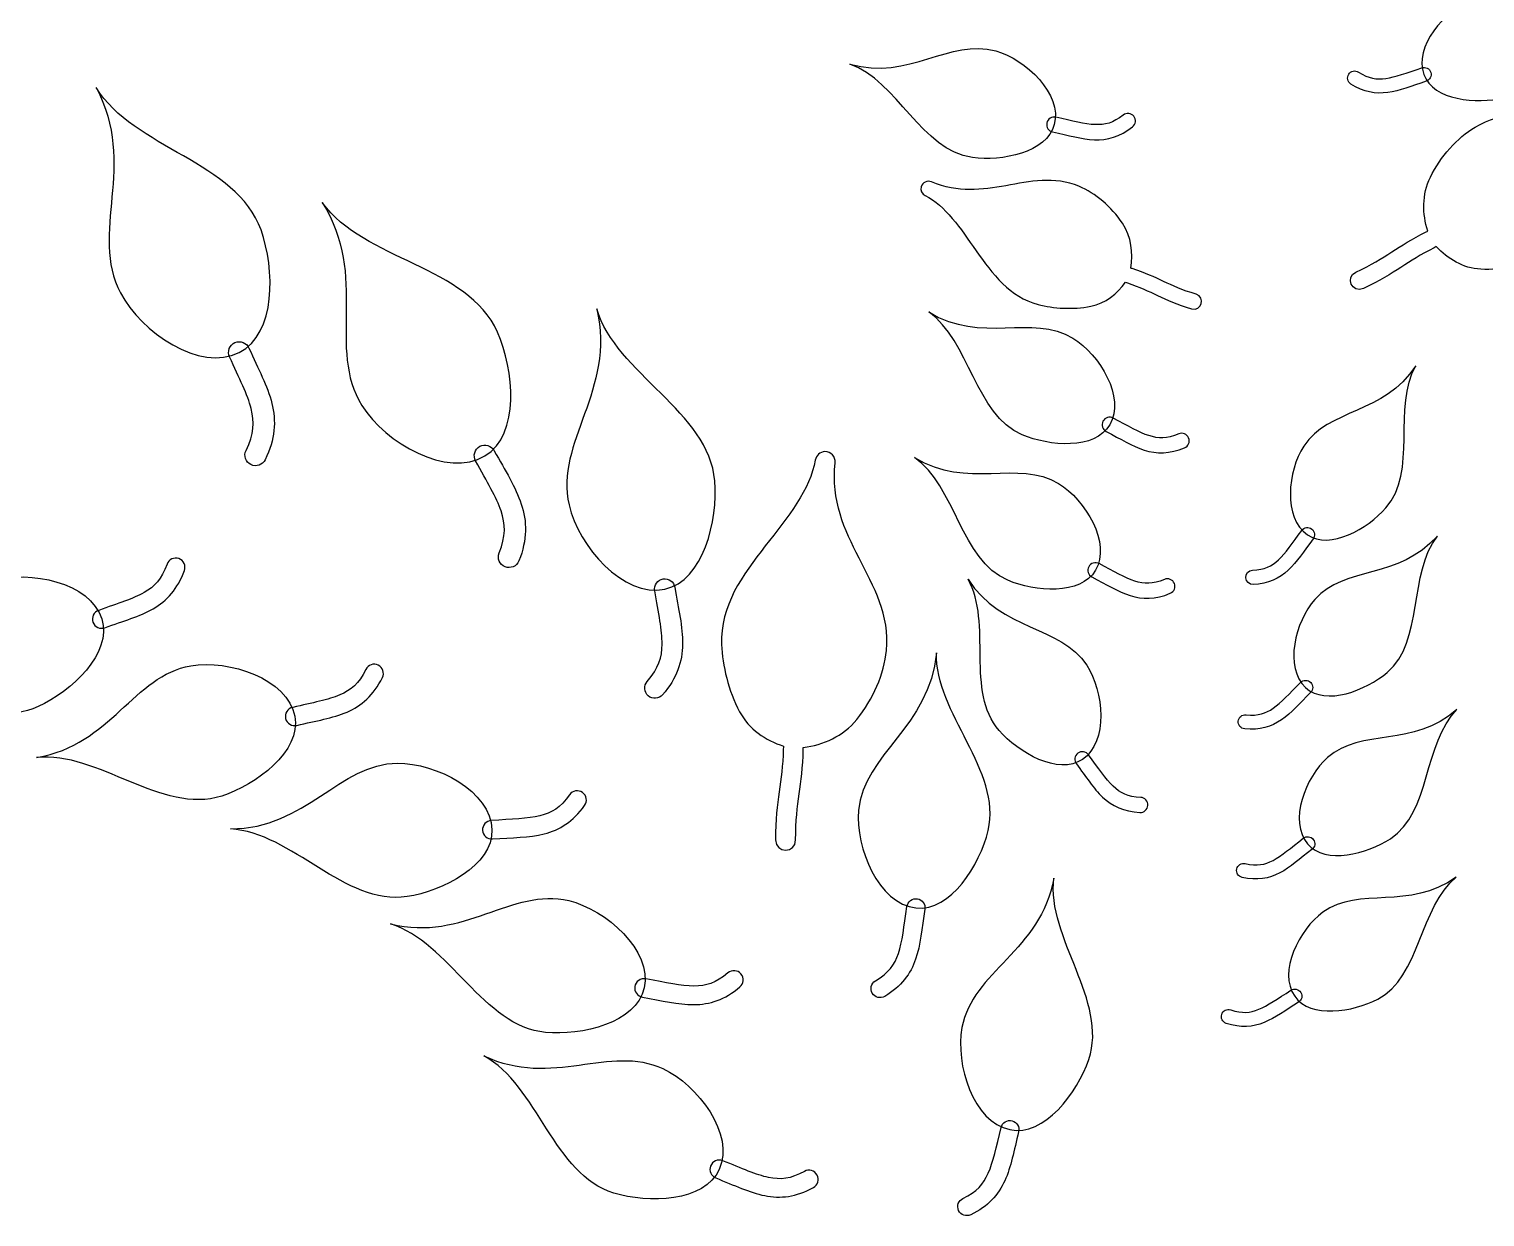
# Model space of a CAD drawing. Extents: x 5.1 to 86.3, y 5.1 to 86.3.
# Drawn here: x 37.06 to 45.08, y 48.51 to 55.06 of the extents above; entities that cross this region are included whole.
import ezdxf

# ---------------------------------------------------------------- set-up
doc = ezdxf.new("R2010")
doc.units = 0
doc.layers.add('View004', color=7, linetype='CONTINUOUS')

msp = doc.modelspace()

# ---------------------------------------------------------------- linework, layer by layer
at = {"layer": 'View004', "color": 1}
for p, q in [((44.743963, 54.806936), (44.743963, 54.806936)), ((44.78185, 54.818754), (44.78185, 54.818754)), ((42.665749, 54.539841), (42.665749, 54.539841)), ((42.707056, 54.531326), (42.707056, 54.531326)), ((41.973265, 54.188088), (41.97329, 54.188135)), ((38.190973, 53.329457), (38.190973, 53.329457)), ((38.21472, 53.274903), (38.21472, 53.274903)), ((42.975162, 52.895802), (42.975162, 52.895802)), ((43.012714, 52.876603), (43.012714, 52.876603)), ((39.540996, 52.757711), (39.540996, 52.757711)), ((41.442149, 52.728452), (41.442173, 52.728449)), ((39.568806, 52.705112), (39.568806, 52.705112)), ((44.101872, 52.270457), (44.101872, 52.270457)), ((44.126046, 52.301932), (44.126046, 52.301932)), ((42.896714, 52.09386), (42.896714, 52.09386)), ((42.934266, 52.074661), (42.934266, 52.074661)), ((40.550978, 52.027239), (40.550978, 52.027239)), ((40.559704, 51.97088), (40.559704, 51.97088)), ((37.408379, 51.787905), (37.408379, 51.787905)), ((37.456799, 51.805968), (37.456799, 51.805968)), ((44.120266, 51.455685), (44.120266, 51.455685)), ((44.091782, 51.428048), (44.091782, 51.428048)), ((38.470318, 51.257031), (38.470318, 51.257031)), ((38.520486, 51.269439), (38.520486, 51.269439)), ((42.836743, 51.065872), (42.836743, 51.065872)), ((42.862284, 51.03231), (42.862284, 51.03231)), ((39.555708, 50.640439), (39.555708, 50.640439)), ((39.607215, 50.644653), (39.607215, 50.644653)), ((44.102976, 50.566696), (44.102976, 50.566696)), ((44.134621, 50.590648), (44.134621, 50.590648)), ((41.952242, 50.26358), (41.952242, 50.26358)), ((41.943935, 50.213673), (41.943935, 50.213673)), ((40.395013, 49.780516), (40.395013, 49.780516)), ((40.446008, 49.772131), (40.446008, 49.772131)), ((44.065743, 49.747597), (44.065743, 49.747597)), ((44.031932, 49.726814), (44.031932, 49.726814)), ((42.474748, 49.040019), (42.474748, 49.040019)), ((42.461879, 48.991187), (42.461879, 48.991187)), ((40.812223, 48.790823), (40.812223, 48.790823)), ((40.860499, 48.772377), (40.860499, 48.772377))]:
    msp.add_line(p, q, dxfattribs=at)
for points in [[(45.008712, 55.21755), (44.857193, 55.157853), (44.687047, 54.959521), (44.743963, 54.806936)], [(41.579427, 54.864963), (41.908032, 54.770541), (42.130435, 55.009591), (42.383938, 54.937717)], [(42.383938, 54.937717), (42.55044, 54.890512), (42.751208, 54.698662), (42.707056, 54.531326)], [(42.256003, 54.349542), (41.97503, 54.387406), (41.841811, 54.772427), (41.579427, 54.864963)], [(44.34164, 54.754762), (44.323377, 54.766344), (44.317961, 54.790538), (44.329542, 54.808802)], [(44.329542, 54.808802), (44.341124, 54.827065), (44.365319, 54.832481), (44.383582, 54.820899)], [(44.383582, 54.820899), (44.440946, 54.784384), (44.482176, 54.778455), (44.534097, 54.785708)], [(44.534097, 54.785708), (44.586023, 54.792947), (44.648693, 54.816709), (44.731825, 54.84389)], [(44.731825, 54.84389), (44.741789, 54.847322), (44.752716, 54.84659), (44.762132, 54.841858)], [(44.743963, 54.806936), (44.797275, 54.664015), (45.034828, 54.643465), (45.183246, 54.678689)], [(44.78185, 54.818754), (44.788262, 54.798191), (44.776846, 54.776313), (44.756311, 54.769811)], [(44.762132, 54.841858), (44.771548, 54.837127), (44.778658, 54.828797), (44.78185, 54.818754)], [(37.426762, 54.7348), (37.652511, 54.308554), (37.387055, 53.932117), (37.559874, 53.603007)], [(38.33474, 53.950378), (38.2009, 54.327285), (37.630684, 54.399427), (37.426762, 54.7348)], [(44.54519, 54.707875), (44.479329, 54.698669), (44.411764, 54.710126), (44.34164, 54.754762)], [(44.756311, 54.769811), (44.675541, 54.743415), (44.611071, 54.717026), (44.54519, 54.707875)], [(42.684173, 54.566346), (42.674713, 54.560353), (42.66807, 54.550797), (42.665749, 54.539841)], [(42.716008, 54.57168), (42.705111, 54.574262), (42.693633, 54.572339), (42.684173, 54.566346)], [(42.931215, 54.530933), (42.875543, 54.533131), (42.806774, 54.551673), (42.716008, 54.57168)], [(43.086683, 54.583965), (43.029858, 54.539323), (42.986882, 54.52872), (42.931215, 54.530933)], [(43.145099, 54.576851), (43.130932, 54.594947), (43.104778, 54.598132), (43.086683, 54.583965)], [(43.137986, 54.518435), (43.156081, 54.532602), (43.159266, 54.558756), (43.145099, 54.576851)], [(45.025933, 54.516805), (45.176125, 54.605784), (45.337971, 54.592015), (45.495812, 54.586269)], [(42.707056, 54.531326), (42.6657, 54.374588), (42.416653, 54.327892), (42.256003, 54.349542)], [(42.665749, 54.539841), (42.66113, 54.517423), (42.675502, 54.495487), (42.6979, 54.49077)], [(42.6979, 54.49077), (42.786086, 54.471344), (42.857034, 54.450214), (42.927664, 54.447461)], [(42.927664, 54.447461), (42.998278, 54.444648), (43.068522, 54.463863), (43.137986, 54.518435)], [(44.779564, 54.240653), (44.835735, 54.35554), (44.926747, 54.458063), (45.025933, 54.516805)], [(42.842961, 54.190892), (42.706373, 54.248143), (42.571978, 54.21769), (42.440012, 54.194464)], [(44.765314, 53.943613), (44.735856, 54.040263), (44.732725, 54.144851), (44.779564, 54.240653)], [(41.97329, 54.188135), (41.968046, 54.16877), (41.977242, 54.148372), (41.995239, 54.139525)], [(42.030014, 54.215455), (42.00672, 54.225381), (41.980013, 54.212491), (41.973265, 54.188088)], [(42.440012, 54.194464), (42.308048, 54.171223), (42.177646, 54.152983), (42.030014, 54.215455)], [(43.082203, 53.987579), (43.021601, 54.077568), (42.93316, 54.153101), (42.842961, 54.190892)], [(39.637334, 53.387736), (39.475339, 53.753425), (38.901297, 53.782183), (38.672566, 54.101152)], [(38.672566, 54.101152), (38.929943, 53.693224), (38.693752, 53.297767), (38.890996, 52.982688)], [(41.995239, 54.139525), (42.106488, 54.084463), (42.188523, 53.960723), (42.276786, 53.834969)], [(38.21472, 53.274903), (38.4191, 53.377499), (38.411267, 53.734877), (38.33474, 53.950378)], [(43.128829, 53.739635), (43.142312, 53.824289), (43.132705, 53.91254), (43.082203, 53.987579)], [(44.368828, 53.718064), (44.542578, 53.797837), (44.592814, 53.860315), (44.757341, 53.939965)], [(44.757341, 53.939965), (44.759925, 53.941409), (44.762585, 53.942625), (44.765314, 53.943613)], [(44.800777, 53.851508), (44.647854, 53.777537), (44.595055, 53.713347), (44.410362, 53.628529)], [(44.81245, 53.858956), (44.808878, 53.856068), (44.805002, 53.853408), (44.800777, 53.851508)], [(45.057488, 53.733993), (44.959593, 53.739313), (44.876528, 53.78977), (44.81245, 53.858956)], [(42.276786, 53.834969), (42.36505, 53.709216), (42.461675, 53.58009), (42.617197, 53.539647)], [(45.395099, 53.792992), (45.298898, 53.753183), (45.175238, 53.727602), (45.057488, 53.733993)], [(43.135973, 53.737507), (43.133617, 53.738419), (43.131261, 53.739179), (43.128829, 53.739635)], [(43.488333, 53.596365), (43.333023, 53.643128), (43.28352, 53.68977), (43.135973, 53.737507)], [(44.410362, 53.628529), (44.349957, 53.598844), (44.307155, 53.691115), (44.368828, 53.718064)], [(37.559874, 53.603007), (37.673378, 53.386847), (37.996521, 53.165371), (38.21472, 53.274903)], [(42.907778, 53.529455), (42.98942, 53.545339), (43.053334, 53.597437), (43.099108, 53.663049)], [(43.099108, 53.663049), (43.102452, 53.661073), (43.106024, 53.659249), (43.109794, 53.658109)], [(43.109794, 53.658109), (43.246926, 53.613786), (43.298782, 53.56601), (43.463876, 53.516284)], [(42.617197, 53.539647), (42.70268, 53.517417), (42.809578, 53.510341), (42.907778, 53.529455)], [(43.463876, 53.516284), (43.518094, 53.498386), (43.5433, 53.580914), (43.488333, 53.596365)], [(40.184847, 53.51622), (40.290298, 53.066077), (39.952509, 52.781764), (40.032552, 52.434565)], [(40.83551, 52.567843), (40.803245, 52.949857), (40.292199, 53.155638), (40.184847, 53.51622)], [(42.529553, 52.821383), (42.268782, 52.932639), (42.242808, 53.339227), (42.014502, 53.49824)], [(42.014502, 53.49824), (42.306139, 53.319791), (42.58413, 53.491049), (42.809371, 53.354316)], [(39.568806, 52.705112), (39.76483, 52.822888), (39.729959, 53.178648), (39.637334, 53.387736)], [(38.161609, 53.250829), (38.15488, 53.265124), (38.154203, 53.281528), (38.15973, 53.296328)], [(38.15973, 53.296328), (38.165258, 53.311128), (38.176522, 53.323073), (38.190973, 53.329457)], [(38.190973, 53.329457), (38.220583, 53.342342), (38.255038, 53.328869), (38.268053, 53.299317)], [(38.268053, 53.299317), (38.320471, 53.183211), (38.370239, 53.091397), (38.394543, 52.994688)], [(42.809371, 53.354316), (42.957312, 53.264513), (43.099797, 53.02616), (43.012714, 52.876603)], [(38.280337, 52.965554), (38.261141, 53.041773), (38.215578, 53.13133), (38.161609, 53.250829)], [(44.699547, 53.201755), (44.523652, 52.93236), (44.218222, 52.965751), (44.081932, 52.758614)], [(44.534881, 52.41851), (44.711655, 52.618329), (44.569644, 52.974442), (44.699547, 53.201755)], [(38.252257, 52.735527), (38.297391, 52.826936), (38.299553, 52.889345), (38.280337, 52.965554)], [(38.394543, 52.994688), (38.418928, 52.898018), (38.412791, 52.795464), (38.357618, 52.683724)], [(38.890996, 52.982688), (39.020542, 52.775743), (39.359528, 52.579372), (39.568806, 52.705112)], [(43.012714, 52.876603), (42.931146, 52.736518), (42.678652, 52.757769), (42.529553, 52.821383)], [(42.975162, 52.895802), (42.964745, 52.87542), (42.972762, 52.850452), (42.993098, 52.839945)], [(42.999974, 52.916449), (42.98926, 52.913189), (42.980314, 52.905745), (42.975162, 52.895802)], [(43.03208, 52.91312), (43.022263, 52.918509), (43.010687, 52.919709), (42.999974, 52.916449)], [(43.228688, 52.816583), (43.175609, 52.833514), (43.114252, 52.869685), (43.03208, 52.91312)], [(42.993098, 52.839945), (43.072936, 52.797756), (43.135705, 52.758511), (43.203057, 52.737064)], [(43.392662, 52.826338), (43.326009, 52.798424), (43.28176, 52.799638), (43.228688, 52.816583)], [(43.447081, 52.803938), (43.438239, 52.825151), (43.413875, 52.835179), (43.392662, 52.826338)], [(43.424681, 52.74952), (43.445893, 52.758361), (43.455922, 52.782725), (43.447081, 52.803938)], [(38.279036, 52.656945), (38.249941, 52.67125), (38.237952, 52.706432), (38.252257, 52.735527)], [(39.51767, 52.677085), (39.509879, 52.690829), (39.507961, 52.707135), (39.512352, 52.722311)], [(39.512352, 52.722311), (39.516743, 52.737487), (39.52707, 52.750251), (39.540996, 52.757711)], [(39.540996, 52.757711), (39.569545, 52.772801), (39.604922, 52.761976), (39.620137, 52.733493)], [(39.620137, 52.733493), (39.681196, 52.62169), (39.737774, 52.533908), (39.769331, 52.439317)], [(41.442173, 52.728449), (41.41571, 52.727613), (41.393526, 52.708127), (41.389331, 52.681968)], [(41.498617, 52.667447), (41.502113, 52.700667), (41.475528, 52.729372), (41.442149, 52.728452)], [(43.203057, 52.737064), (43.270377, 52.715564), (43.343201, 52.715397), (43.424681, 52.74952)], [(44.081932, 52.758614), (43.992415, 52.622569), (43.967486, 52.362446), (44.101872, 52.270457)], [(38.357618, 52.683724), (38.343313, 52.654629), (38.308131, 52.64264), (38.279036, 52.656945)], [(39.657659, 52.401619), (39.632747, 52.476166), (39.580534, 52.562016), (39.51767, 52.677085)], [(41.389331, 52.681968), (41.362875, 52.520337), (41.238489, 52.369009), (41.113969, 52.209046)], [(41.630644, 52.142106), (41.550308, 52.2996), (41.476886, 52.457054), (41.498617, 52.667447)], [(42.451105, 52.019441), (42.190334, 52.130697), (42.164359, 52.537285), (41.936053, 52.696298)], [(41.936053, 52.696298), (42.227691, 52.517849), (42.505682, 52.689107), (42.730923, 52.552374)], [(40.559704, 51.97088), (40.774166, 52.016205), (40.853959, 52.349422), (40.83551, 52.567843)], [(42.730923, 52.552374), (42.878863, 52.462571), (43.021349, 52.224218), (42.934266, 52.074661)], [(39.647077, 52.170126), (39.68516, 52.26469), (39.68259, 52.327084), (39.657659, 52.401619)], [(39.769331, 52.439317), (39.800965, 52.344772), (39.802612, 52.242047), (39.756058, 52.12645)], [(40.032552, 52.434565), (40.085121, 52.206524), (40.330741, 51.922489), (40.559704, 51.97088)], [(44.101872, 52.270457), (44.227747, 52.184293), (44.433809, 52.30426), (44.534881, 52.41851)], [(43.942501, 52.132271), (43.980789, 52.168086), (44.018349, 52.223597), (44.070671, 52.293683)], [(44.133342, 52.247211), (44.0825, 52.179126), (44.04498, 52.120432), (43.996382, 52.075019)], [(44.070671, 52.293683), (44.076842, 52.302225), (44.086198, 52.307918), (44.096621, 52.30947)], [(44.096621, 52.30947), (44.107044, 52.311023), (44.117653, 52.308305), (44.126046, 52.301932)], [(44.126046, 52.301932), (44.143127, 52.28881), (44.146389, 52.26435), (44.133342, 52.247211)], [(44.818229, 52.262799), (44.605116, 52.021768), (44.30776, 52.099111), (44.142865, 51.913935)], [(44.541688, 51.511724), (44.745578, 51.683787), (44.656726, 52.056733), (44.818229, 52.262799)], [(39.67973, 52.093797), (39.649635, 52.105858), (39.635016, 52.140032), (39.647077, 52.170126)], [(41.113969, 52.209046), (40.989449, 52.049085), (40.863908, 51.877268), (40.873012, 51.665437)], [(36.856751, 52.017348), (37.060314, 52.076789), (37.393647, 52.00841), (37.456799, 51.805968)], [(37.816553, 52.107842), (37.786646, 52.024498), (37.748944, 51.985504), (37.689722, 51.951547)], [(37.88182, 52.138503), (37.85533, 52.148059), (37.826109, 52.134332), (37.816553, 52.107842)], [(37.912481, 52.073237), (37.922037, 52.099726), (37.908309, 52.128947), (37.88182, 52.138503)], [(39.756058, 52.12645), (39.743998, 52.096356), (39.709824, 52.081737), (39.67973, 52.093797)], [(41.781935, 51.632399), (41.801353, 51.826842), (41.710982, 51.984612), (41.630644, 52.142106)], [(42.934266, 52.074661), (42.852698, 51.934576), (42.600204, 51.955827), (42.451105, 52.019441)], [(42.896714, 52.09386), (42.886297, 52.073478), (42.894314, 52.04851), (42.91465, 52.038002)], [(42.921526, 52.114507), (42.910812, 52.111247), (42.901866, 52.103803), (42.896714, 52.09386)], [(42.953632, 52.111178), (42.943815, 52.116567), (42.932239, 52.117767), (42.921526, 52.114507)], [(43.15024, 52.014641), (43.097161, 52.031572), (43.035804, 52.067743), (42.953632, 52.111178)], [(43.761954, 52.033383), (43.760909, 52.054984), (43.777572, 52.073342), (43.799173, 52.074387)], [(43.799173, 52.074387), (43.867099, 52.077558), (43.904224, 52.096448), (43.942501, 52.132271)], [(43.996382, 52.075019), (43.947832, 52.029573), (43.885992, 52.000041), (43.802958, 51.996164)], [(37.740399, 51.862595), (37.815526, 51.905662), (37.875921, 51.971355), (37.912481, 52.073237)], [(40.504603, 51.961499), (40.501847, 51.97639), (40.505215, 51.991762), (40.513945, 52.004137)], [(40.513945, 52.004137), (40.522674, 52.016511), (40.536026, 52.02484), (40.550978, 52.027239)], [(40.550978, 52.027239), (40.581566, 52.031971), (40.610226, 52.011088), (40.615093, 51.980521)], [(42.402832, 51.191676), (42.215917, 51.404848), (42.368501, 51.782613), (42.231524, 52.024783)], [(42.231524, 52.024783), (42.417178, 51.737678), (42.741907, 51.771727), (42.885766, 51.550969)], [(42.91465, 52.038002), (42.994488, 51.995814), (43.057257, 51.956569), (43.124609, 51.935122)], [(43.314214, 52.024396), (43.247561, 51.996482), (43.203312, 51.997696), (43.15024, 52.014641)], [(43.368633, 52.001996), (43.359791, 52.023208), (43.335427, 52.033237), (43.314214, 52.024396)], [(43.346233, 51.947578), (43.367445, 51.956419), (43.377474, 51.980783), (43.368633, 52.001996)], [(43.802958, 51.996164), (43.781357, 51.995119), (43.762999, 52.011782), (43.761954, 52.033383)], [(37.689722, 51.951547), (37.630507, 51.917571), (37.547051, 51.892031), (37.439811, 51.853684)], [(40.545179, 51.668113), (40.54595, 51.743448), (40.525526, 51.837571), (40.504603, 51.961499)], [(40.615093, 51.980521), (40.635405, 51.860116), (40.659177, 51.762877), (40.658151, 51.667302)], [(43.124609, 51.935122), (43.191928, 51.913622), (43.264753, 51.913455), (43.346233, 51.947578)], [(44.142865, 51.913935), (44.03456, 51.792314), (43.972162, 51.538559), (44.091782, 51.428048)], [(37.439811, 51.853684), (37.426818, 51.849267), (37.416157, 51.839796), (37.410241, 51.827414)], [(37.473709, 51.75791), (37.577893, 51.795179), (37.665296, 51.819453), (37.740399, 51.862595)], [(37.456799, 51.805968), (37.515952, 51.616348), (37.287864, 51.405684), (37.107016, 51.32353)], [(37.410241, 51.827414), (37.404324, 51.815033), (37.403653, 51.800788), (37.408379, 51.787905)], [(37.408379, 51.787905), (37.418186, 51.761627), (37.447389, 51.748219), (37.473709, 51.75791)], [(40.463114, 51.461707), (40.527222, 51.535453), (40.544429, 51.592782), (40.545179, 51.668113)], [(40.658151, 51.667302), (40.657208, 51.571745), (40.626538, 51.478167), (40.54817, 51.388017)], [(40.873012, 51.665437), (40.878028, 51.549003), (40.910419, 51.411415), (40.972493, 51.294921)], [(41.61794, 51.251987), (41.708034, 51.363228), (41.769132, 51.504), (41.781935, 51.632399)], [(42.057442, 51.619787), (42.021227, 51.211239), (41.657646, 51.065546), (41.628624, 50.750788)], [(42.342155, 50.639998), (42.421104, 50.970814), (42.04771, 51.286167), (42.057442, 51.619787)], [(37.097495, 51.042601), (37.510691, 51.111804), (37.630298, 51.493597), (37.948548, 51.548054)], [(37.948548, 51.548054), (38.157573, 51.583825), (38.4809, 51.477774), (38.520486, 51.269439)], [(38.912402, 51.52819), (38.87316, 51.448813), (38.831246, 51.414386), (38.768529, 51.387425)], [(38.980747, 51.551186), (38.955524, 51.563709), (38.924925, 51.553413), (38.912402, 51.52819)], [(39.003743, 51.482841), (39.016266, 51.508064), (39.00597, 51.538663), (38.980747, 51.551186)], [(42.885766, 51.550969), (42.980254, 51.405976), (43.005524, 51.129434), (42.862284, 51.03231)], [(37.107016, 51.32353), (36.79072, 51.179843), (36.401695, 51.492717), (36.069086, 51.417883)], [(38.808701, 51.293261), (38.88826, 51.327454), (38.955772, 51.385809), (39.003743, 51.482841)], [(40.468797, 51.382334), (40.44531, 51.402682), (40.442765, 51.438219), (40.463114, 51.461707)], [(43.914052, 51.314443), (43.957131, 51.344325), (44.002346, 51.3938), (44.064281, 51.455555)], [(44.064281, 51.455555), (44.071626, 51.463112), (44.081708, 51.467387), (44.092247, 51.467411)], [(44.091782, 51.428048), (44.203827, 51.324537), (44.425112, 51.413344), (44.541688, 51.511724)], [(44.092247, 51.467411), (44.102785, 51.467436), (44.112887, 51.463208), (44.120266, 51.455685)], [(44.120266, 51.455685), (44.135264, 51.440224), (44.134942, 51.415549), (44.119548, 51.400483)], [(38.768529, 51.387425), (38.705817, 51.360444), (38.619988, 51.344615), (38.509066, 51.318784)], [(40.54817, 51.388017), (40.527822, 51.36453), (40.492285, 51.361985), (40.468797, 51.382334)], [(44.119548, 51.400483), (44.059367, 51.340494), (44.01373, 51.287863), (43.959058, 51.24998)], [(38.476686, 51.296069), (38.469392, 51.284445), (38.467096, 51.27037), (38.470318, 51.257031)], [(38.509066, 51.318784), (38.495653, 51.315882), (38.483979, 51.307692), (38.476686, 51.296069)], [(38.531789, 51.219761), (38.639551, 51.244872), (38.729157, 51.258991), (38.808701, 51.293261)], [(40.972493, 51.294921), (41.024097, 51.198068), (41.114523, 51.137578), (41.214994, 51.105199)], [(43.72107, 51.242791), (43.723169, 51.264314), (43.74232, 51.280061), (43.763844, 51.277962)], [(43.763844, 51.277962), (43.831512, 51.271246), (43.870984, 51.284551), (43.914052, 51.314443)], [(44.925914, 51.306497), (44.684965, 51.093292), (44.399278, 51.206365), (44.213006, 51.04271)], [(44.559732, 50.59481), (44.783106, 50.740689), (44.740459, 51.121694), (44.925914, 51.306497)], [(38.520486, 51.269439), (38.557565, 51.074297), (38.306882, 50.8911), (38.117826, 50.830168)], [(38.470318, 51.257031), (38.477055, 51.229804), (38.504533, 51.213145), (38.531789, 51.219761)], [(41.323176, 51.097314), (41.435181, 51.113031), (41.542812, 51.159224), (41.61794, 51.251987)], [(42.862284, 51.03231), (42.728116, 50.941338), (42.509702, 51.069791), (42.402832, 51.191676)], [(43.756241, 51.200017), (43.734717, 51.202116), (43.718971, 51.221267), (43.72107, 51.242791)], [(43.959058, 51.24998), (43.904429, 51.212058), (43.83896, 51.191808), (43.756241, 51.200017)], [(38.117826, 50.830168), (37.787172, 50.723595), (37.43648, 51.078906), (37.097495, 51.042601)], [(41.212942, 51.089817), (41.210054, 50.899686), (41.169819, 50.815797), (41.170914, 50.588301)], [(41.214994, 51.105199), (41.213778, 51.100183), (41.212942, 51.095015), (41.212942, 51.089817)], [(41.281393, 50.588411), (41.280329, 50.802418), (41.320047, 50.882899), (41.323224, 51.087488)], [(41.323224, 51.087488), (41.323501, 51.090756), (41.323484, 51.094024), (41.323176, 51.097314)], [(42.836743, 51.065872), (42.818529, 51.052008), (42.814949, 51.026029), (42.828732, 51.007755)], [(42.868047, 51.073744), (42.856978, 51.075443), (42.845691, 51.072605), (42.836743, 51.065872)], [(42.895549, 51.056845), (42.889032, 51.065953), (42.879116, 51.072045), (42.868047, 51.073744)], [(43.030995, 50.884716), (42.990474, 50.922955), (42.950821, 50.982121), (42.895549, 51.056845)], [(44.213006, 51.04271), (44.090661, 50.935223), (43.997744, 50.690986), (44.102976, 50.566696)], [(38.166263, 50.648581), (38.585208, 50.650734), (38.764402, 51.008451), (39.087266, 51.011249)], [(39.087266, 51.011249), (39.299322, 51.013091), (39.601497, 50.85664), (39.607215, 50.644653)], [(42.828732, 51.007755), (42.882441, 50.935165), (42.922037, 50.872616), (42.973468, 50.824129)], [(43.183033, 50.822531), (43.110864, 50.82622), (43.071502, 50.846468), (43.030995, 50.884716)], [(40.035505, 50.837316), (39.984059, 50.765246), (39.937174, 50.737974), (39.870949, 50.721402)], [(40.10665, 50.849072), (40.083757, 50.865472), (40.051904, 50.860208), (40.035505, 50.837316)], [(40.118406, 50.777927), (40.134806, 50.80082), (40.129542, 50.832672), (40.10665, 50.849072)], [(42.973468, 50.824129), (43.024847, 50.775606), (43.090423, 50.743933), (43.178644, 50.739423)], [(43.222392, 50.778782), (43.223604, 50.801732), (43.205983, 50.821319), (43.183033, 50.822531)], [(39.870949, 50.721402), (39.804726, 50.704811), (39.71747, 50.702928), (39.603843, 50.69519)], [(39.895526, 50.622021), (39.979533, 50.643035), (40.055518, 50.689827), (40.118406, 50.777927)], [(41.628624, 50.750788), (41.60956, 50.544056), (41.737587, 50.236514), (41.943935, 50.213673)], [(43.178644, 50.739423), (43.201594, 50.738211), (43.22118, 50.755832), (43.222392, 50.778782)], [(39.139417, 50.275521), (38.795966, 50.223265), (38.506687, 50.630142), (38.166263, 50.648581)], [(39.607215, 50.644653), (39.612571, 50.446093), (39.33579, 50.305397), (39.139417, 50.275521)], [(39.568243, 50.677953), (39.559183, 50.667647), (39.554663, 50.654121), (39.555708, 50.640439)], [(39.555708, 50.640439), (39.557998, 50.612484), (39.582454, 50.59164), (39.610418, 50.593807)], [(39.603843, 50.69519), (39.590139, 50.694474), (39.577304, 50.688259), (39.568243, 50.677953)], [(41.943935, 50.213673), (42.137215, 50.192278), (42.297017, 50.450849), (42.342155, 50.639998)], [(39.610418, 50.593807), (39.720811, 50.60134), (39.811521, 50.60093), (39.895526, 50.622021)], [(41.170914, 50.588301), (41.169318, 50.512978), (41.283155, 50.513092), (41.281393, 50.588411)], [(43.912703, 50.475643), (43.959108, 50.500041), (44.010026, 50.543625), (44.079039, 50.597355)], [(44.079039, 50.597355), (44.087251, 50.603959), (44.09778, 50.606971), (44.108243, 50.605708)], [(44.102976, 50.566696), (44.201543, 50.450278), (44.432016, 50.5114), (44.559732, 50.59481)], [(44.108243, 50.605708), (44.118705, 50.604445), (44.128216, 50.599016), (44.134621, 50.590648)], [(44.134621, 50.590648), (44.147618, 50.573471), (44.144286, 50.54902), (44.127167, 50.535947)], [(43.759165, 50.457776), (43.825506, 50.442848), (43.866307, 50.451234), (43.912703, 50.475643)], [(44.127167, 50.535947), (44.060112, 50.483755), (44.00839, 50.437091), (43.949501, 50.406167)], [(43.742101, 50.381343), (43.720995, 50.386055), (43.707704, 50.406985), (43.712416, 50.428091)], [(43.712416, 50.428091), (43.717128, 50.449197), (43.738058, 50.462488), (43.759165, 50.457776)], [(43.949501, 50.406167), (43.890651, 50.375199), (43.823199, 50.363095), (43.742101, 50.381343)], [(39.048897, 50.124893), (39.455894, 50.025527), (39.716382, 50.329201), (40.030312, 50.25373)], [(42.704701, 50.37814), (42.630933, 49.975458), (42.256121, 49.864282), (42.198175, 49.554147)], [(42.897064, 49.378064), (43.006115, 49.699541), (42.664182, 50.047476), (42.704701, 50.37814)], [(44.922483, 50.383664), (44.662066, 50.19473), (44.388638, 50.334871), (44.187428, 50.189974)], [(44.489268, 49.710676), (44.725689, 49.834296), (44.720044, 50.217639), (44.922483, 50.383664)], [(40.030312, 50.25373), (40.236503, 50.204164), (40.491796, 49.979193), (40.446008, 49.772131)], [(41.894906, 50.221078), (41.896721, 50.234389), (41.90383, 50.246405), (41.914622, 50.254405)], [(41.914622, 50.254405), (41.925414, 50.262405), (41.938978, 50.265713), (41.952242, 50.26358)], [(41.952242, 50.26358), (41.979327, 50.259069), (41.997672, 50.233512), (41.99328, 50.206407)], [(41.847583, 49.962623), (41.869162, 50.02588), (41.878104, 50.110853), (41.894906, 50.221078)], [(41.99328, 50.206407), (41.976942, 50.099321), (41.969955, 50.010791), (41.942538, 49.930553)], [(44.187428, 50.189974), (44.055272, 50.094807), (43.939198, 49.860688), (44.031932, 49.726814)], [(39.902742, 49.527271), (39.55686, 49.559743), (39.374724, 50.024563), (39.048897, 50.124893)], [(41.721098, 49.811522), (41.795598, 49.855843), (41.826023, 49.899364), (41.847583, 49.962623)], [(41.942538, 49.930553), (41.915196, 49.850307), (41.863358, 49.779987), (41.772287, 49.725807)], [(40.908206, 49.855342), (40.840839, 49.797875), (40.788745, 49.78277), (40.720478, 49.782728)], [(40.98008, 49.849519), (40.961841, 49.870974), (40.929661, 49.873581), (40.908206, 49.855342)], [(40.974258, 49.777645), (40.995713, 49.795884), (40.99832, 49.828064), (40.98008, 49.849519)], [(40.446008, 49.772131), (40.40312, 49.578184), (40.100505, 49.508703), (39.902742, 49.527271)], [(40.395013, 49.780516), (40.390466, 49.752838), (40.409146, 49.726692), (40.436803, 49.722023)], [(40.416261, 49.813877), (40.404974, 49.806072), (40.397313, 49.794044), (40.395013, 49.780516)], [(40.454975, 49.821981), (40.441505, 49.824604), (40.427547, 49.821682), (40.416261, 49.813877)], [(40.720478, 49.782728), (40.652208, 49.782668), (40.567094, 49.801972), (40.454975, 49.821981)], [(40.720257, 49.680353), (40.806852, 49.680398), (40.891906, 49.707397), (40.974258, 49.777645)], [(41.703835, 49.74307), (41.689699, 49.766739), (41.697428, 49.797386), (41.721098, 49.811522)], [(43.833754, 49.654566), (43.882299, 49.674367), (43.937189, 49.712829), (44.011069, 49.759642)], [(44.011069, 49.759642), (44.01988, 49.765422), (44.030651, 49.767402), (44.040943, 49.765135)], [(44.040943, 49.765135), (44.051234, 49.762868), (44.060176, 49.756544), (44.065743, 49.747597)], [(44.065743, 49.747597), (44.07702, 49.729245), (44.071342, 49.70523), (44.05304, 49.693872)], [(40.436803, 49.722023), (40.545734, 49.702598), (40.633644, 49.680234), (40.720257, 49.680353)], [(41.772287, 49.725807), (41.748617, 49.711672), (41.71797, 49.7194), (41.703835, 49.74307)], [(44.05304, 49.693872), (43.981257, 49.648401), (43.925269, 49.606951), (43.863669, 49.581861)], [(44.031932, 49.726814), (44.118792, 49.60142), (44.354092, 49.639993), (44.489268, 49.710676)], [(43.654841, 49.577186), (43.634288, 49.583915), (43.623082, 49.606031), (43.62981, 49.626583)], [(43.62981, 49.626583), (43.636539, 49.647136), (43.658655, 49.658342), (43.679207, 49.651614)], [(43.679207, 49.651614), (43.743797, 49.630347), (43.785217, 49.634753), (43.833754, 49.654566)], [(42.198175, 49.554147), (42.160112, 49.350452), (42.258914, 49.032967), (42.461879, 48.991187)], [(43.863669, 49.581861), (43.802102, 49.556722), (43.733797, 49.55119), (43.654841, 49.577186)], [(39.562586, 49.398301), (39.941367, 49.21929), (40.25749, 49.46452), (40.549893, 49.327592)], [(40.279149, 48.641506), (39.946817, 48.742721), (39.861654, 49.234633), (39.562586, 49.398301)], [(42.461879, 48.991187), (42.651989, 48.952052), (42.834715, 49.194254), (42.897064, 49.378064)], [(40.549893, 49.327592), (40.741944, 49.237661), (40.946903, 48.966039), (40.860499, 48.772377)], [(42.413836, 49.00308), (42.416871, 49.016141), (42.425047, 49.027425), (42.436512, 49.034378)], [(42.436512, 49.034378), (42.447978, 49.041331), (42.461763, 49.043365), (42.474748, 49.040019)], [(42.474748, 49.040019), (42.50125, 49.033031), (42.517118, 49.005936), (42.510247, 48.979403)], [(42.342907, 48.750593), (42.370202, 48.811465), (42.386946, 48.895088), (42.413836, 49.00308)], [(42.510247, 48.979403), (42.484108, 48.874488), (42.468979, 48.78715), (42.434311, 48.709941)], [(40.812223, 48.790823), (40.802215, 48.764621), (40.815269, 48.735258), (40.841426, 48.725135)], [(40.839733, 48.819243), (40.827109, 48.813861), (40.817191, 48.803614), (40.812223, 48.790823)], [(40.879285, 48.819413), (40.866616, 48.824686), (40.852356, 48.824624), (40.839733, 48.819243)], [(41.131513, 48.727684), (41.064619, 48.741324), (40.985109, 48.777314), (40.879285, 48.819413)], [(40.860499, 48.772377), (40.779566, 48.59098), (40.469164, 48.583633), (40.279149, 48.641506)], [(40.841426, 48.725135), (40.944244, 48.684247), (41.025879, 48.644698), (41.110754, 48.627436)], [(41.329993, 48.761152), (41.252465, 48.718372), (41.198399, 48.714027), (41.131513, 48.727684)], [(41.399237, 48.741026), (41.385673, 48.765705), (41.354672, 48.774716), (41.329993, 48.761152)], [(41.379111, 48.671782), (41.40379, 48.685346), (41.412801, 48.716347), (41.399237, 48.741026)], [(42.20323, 48.612119), (42.281369, 48.649278), (42.31563, 48.689718), (42.342907, 48.750593)], [(42.434311, 48.709941), (42.399718, 48.632718), (42.341697, 48.567624), (42.246177, 48.522199)], [(41.110754, 48.627436), (41.195597, 48.610104), (41.284339, 48.619487), (41.379111, 48.671782)], [(42.179744, 48.545685), (42.167884, 48.570516), (42.178399, 48.600259), (42.20323, 48.612119)], [(42.246177, 48.522199), (42.221347, 48.510339), (42.191603, 48.520854), (42.179744, 48.545685)]]:
    msp.add_open_spline(points, degree=3, dxfattribs=at)

doc.saveas('drawing.dxf')
